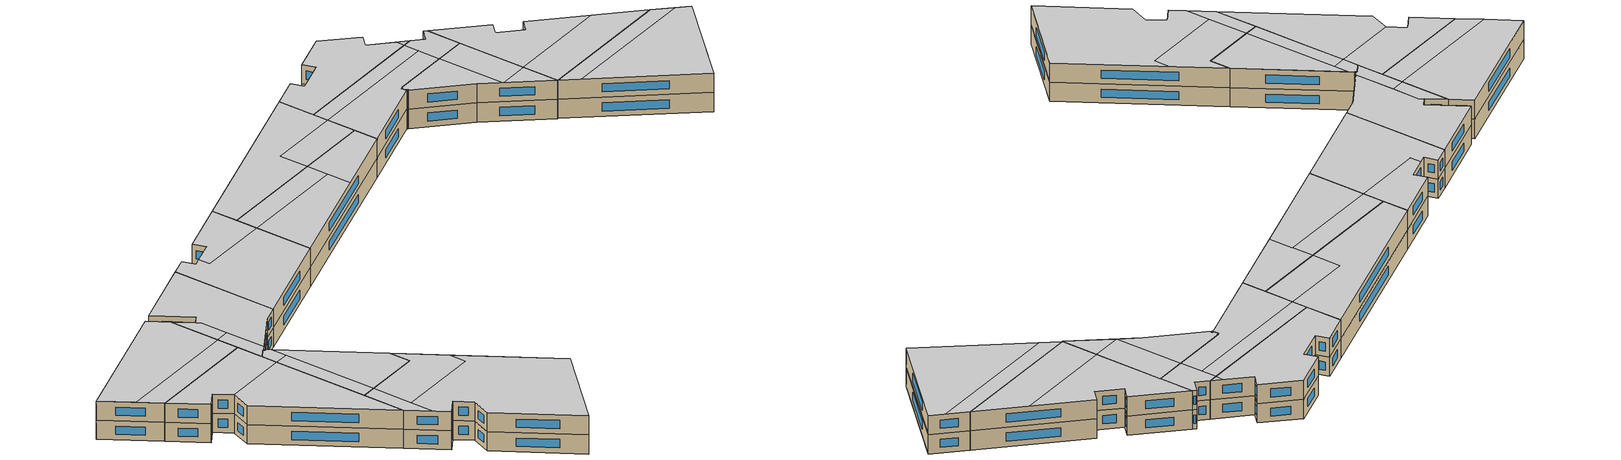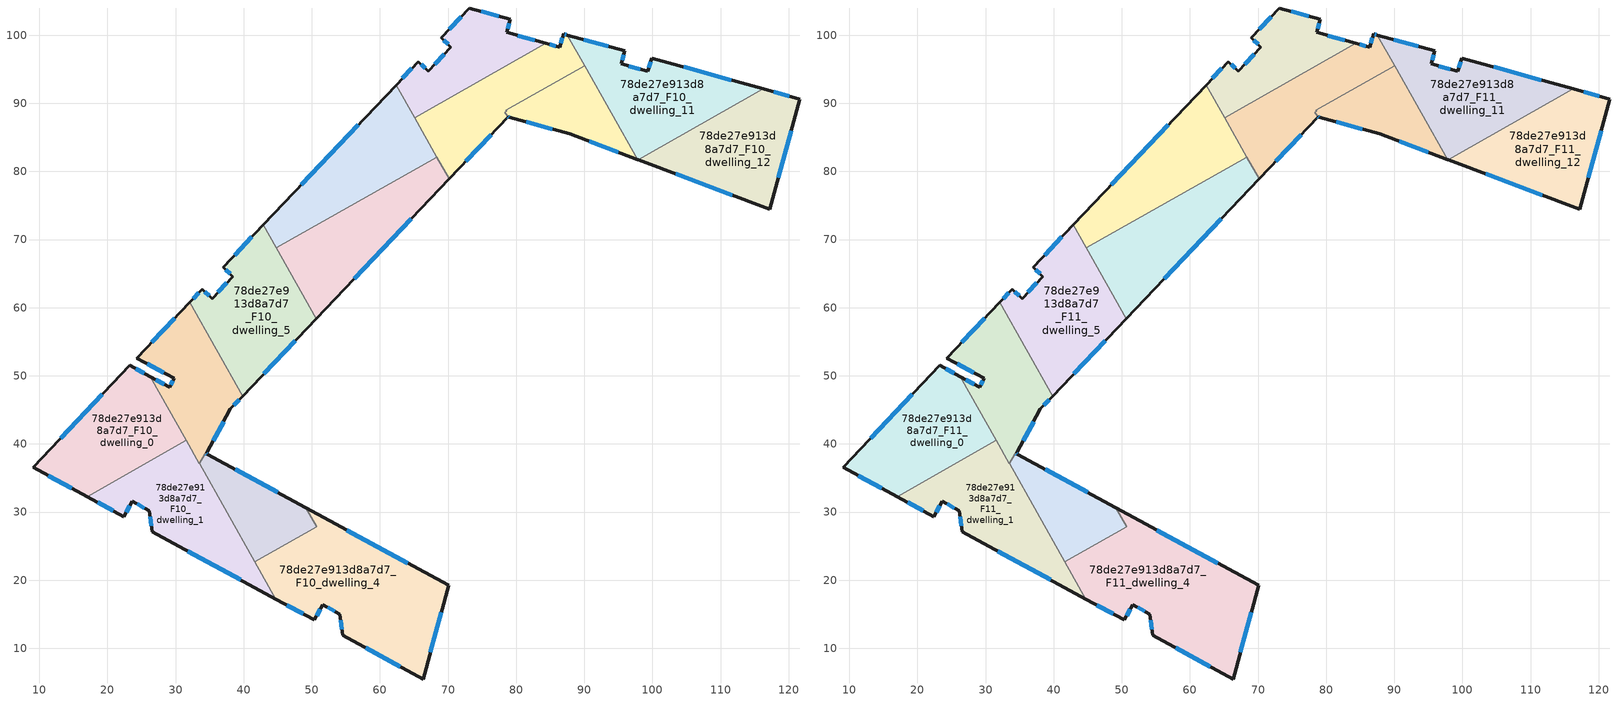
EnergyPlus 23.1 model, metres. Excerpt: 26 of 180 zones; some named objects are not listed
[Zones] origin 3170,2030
78de27e913d8a7d7_F10_dwelling_0
 floor to 78de27e913d8a7d7_F9_dwelling_0 (EU_floor_Construction): 26.29,49.87 31.58,40.51 17.02,32.28 9.08,36.6 23.26,51.52 z30
 wall outside (EU_wall_Construction): 26.29,49.87 23.26,51.52 9.08,36.6 17.02,32.28 z30:33
 wall to 78de27e913d8a7d7_F10_dwelling_1 (EU_wall_Construction): 17.02,32.28 31.58,40.51 z30:33
 wall to 78de27e913d8a7d7_F10_dwelling_2 (EU_wall_Construction): 31.58,40.51 26.29,49.87 z30:33
 window (EU_Window_Construction): 11.35,35.37 14.75,33.52 / 19.21,47.26 13.13,40.86 / 25.42,50.34 24.13,51.05 z30.86:32.14
78de27e913d8a7d7_F10_dwelling_1
 floor to 78de27e913d8a7d7_F9_dwelling_1 (EU_floor_Construction): 31.58,40.51 44.74,17.22 26.58,27.09 26.16,30.2 23.63,31.59 22.42,29.35 17.02,32.28 z30
 wall outside (EU_wall_Construction): 17.02,32.28 22.42,29.35 23.63,31.59 26.16,30.2 26.58,27.09 44.74,17.22 z30:33
 wall to 78de27e913d8a7d7_F10_dwelling_3 (EU_wall_Construction): 41.64,22.71 33.52,37.09 z30:33
 wall to 78de27e913d8a7d7_F10_dwelling_4 (EU_wall_Construction): 44.74,17.22 41.64,22.71 z30:33
 wall to 78de27e913d8a7d7_F10_dwelling_2 (EU_wall_Construction): 33.52,37.09 31.58,40.51 z30:33
 window (EU_Window_Construction): 18.57,31.45 20.88,30.19 / 31.77,24.27 39.56,20.04 / 26.28,29.31 26.46,27.98 / 24.35,31.19 25.44,30.59 / 22.77,29.99 23.29,30.95 z30.86:32.14
78de27e913d8a7d7_F10_dwelling_10
 floor to 78de27e913d8a7d7_F9_dwelling_10 (EU_floor_Construction): 90.08,95.51 97.87,81.73 87.84,85.51 78.97,87.97 79.09,88.09 78.72,88.19 78.33,88.69 78.59,88.84 78.5,88.96 z30
 wall outside (EU_wall_Construction): 78.97,87.97 87.84,85.51 97.87,81.73 z30:33
 wall to 78de27e913d8a7d7_F10_dwelling_9 (EU_wall_Construction): 90.08,95.51 78.5,88.96 78.59,88.84 78.33,88.69 78.72,88.19 79.09,88.09 78.97,87.97 z30:33
 wall to 78de27e913d8a7d7_F10_dwelling_11 (EU_wall_Construction): 97.87,81.73 90.08,95.51 z30:33
 window (EU_Window_Construction): 90.71,84.43 95.01,82.81 / 81.51,87.27 85.31,86.21 z30.86:32.14
78de27e913d8a7d7_F10_dwelling_11
 floor to 78de27e913d8a7d7_F9_dwelling_11 (EU_floor_Construction): 116.28,92.11 97.9,81.72 97.87,81.73 87.53,100.03 95.94,97.71 95.41,95.78 99.34,94.68 99.89,96.63 z30
 wall outside (EU_wall_Construction): 116.28,92.11 99.89,96.63 99.34,94.68 95.41,95.78 95.94,97.71 87.53,100.03 / 97.87,81.73 97.9,81.72 z30:33
 wall to 78de27e913d8a7d7_F10_dwelling_12 (EU_wall_Construction): 97.9,81.72 116.28,92.11 z30:33
 wall to 78de27e913d8a7d7_F10_dwelling_9 (EU_wall_Construction): 87.53,100.03 90.08,95.51 z30:33
 window (EU_Window_Construction): 111.6,93.4 104.57,95.34 / 93.54,98.38 89.93,99.37 / 95.56,96.33 95.79,97.16 / 98.22,95 96.53,95.46 / 99.73,96.07 99.5,95.24 z30.86:32.14
78de27e913d8a7d7_F10_dwelling_12
 floor to 78de27e913d8a7d7_F9_dwelling_12 (EU_floor_Construction): 121.66,90.63 117.21,74.44 97.9,81.72 116.28,92.11 z30
 wall outside (EU_wall_Construction): 97.9,81.72 117.21,74.44 121.66,90.63 116.28,92.11 z30:33
 window (EU_Window_Construction): 120.13,91.05 117.82,91.69 / 118.48,79.07 120.39,86.01 / 103.42,79.64 111.69,76.52 z30.86:32.14
78de27e913d8a7d7_F10_dwelling_2
 floor to 78de27e913d8a7d7_F9_dwelling_2 (EU_floor_Construction): 32.07,60.8 39.86,47.03 38.06,45.14 34.49,38.57 34.63,38.5 34.55,38.37 34.3,38.51 33.52,37.09 26.3,49.87 29.11,48.33 29.82,49.62 24.3,52.62 z30
 wall outside (EU_wall_Construction): 32.07,60.8 24.3,52.62 29.82,49.62 29.11,48.33 26.3,49.87 / 34.63,38.5 34.49,38.57 38.06,45.14 39.86,47.03 z30:33
 wall to 78de27e913d8a7d7_F10_dwelling_5 (EU_wall_Construction): 39.86,47.03 32.07,60.8 z30:33
 wall to 78de27e913d8a7d7_F10_dwelling_3 (EU_wall_Construction): 33.52,37.09 34.3,38.51 34.55,38.37 34.63,38.5 z30:33
 window (EU_Window_Construction): 28.31,48.77 27.1,49.43 / 29.61,49.25 29.31,48.7 / 25.87,51.76 28.24,50.47 / 29.85,58.46 26.52,54.95 / 38.57,45.68 39.34,46.49 / 35.51,40.45 37.04,43.26 / 34.59,38.52 34.53,38.55 z30.86:32.14
78de27e913d8a7d7_F10_dwelling_3
 floor to 78de27e913d8a7d7_F9_dwelling_3 (EU_floor_Construction): 49.13,30.62 50.7,27.84 41.64,22.71 33.52,37.09 34.3,38.51 34.55,38.37 34.63,38.5 z30
 wall outside (EU_wall_Construction): 49.13,30.62 34.63,38.5 z30:33
 wall to 78de27e913d8a7d7_F10_dwelling_4 (EU_wall_Construction): 41.64,22.71 50.7,27.84 49.13,30.62 z30:33
 window (EU_Window_Construction): 44.99,32.87 38.77,36.25 z30.86:32.14
78de27e913d8a7d7_F10_dwelling_4
 floor to 78de27e913d8a7d7_F9_dwelling_4 (EU_floor_Construction): 70.12,19.22 66.34,5.49 54.54,11.9 54.12,15.01 51.59,16.4 50.38,14.16 44.74,17.22 41.64,22.71 50.7,27.84 49.13,30.62 z30
 wall outside (EU_wall_Construction): 44.74,17.22 50.38,14.16 51.59,16.4 54.12,15.01 54.54,11.9 66.34,5.49 70.12,19.22 49.13,30.62 z30:33
 window (EU_Window_Construction): 50.72,14.8 51.24,15.76 / 46.35,16.35 48.77,15.04 / 64.12,22.48 55.13,27.37 / 67.42,9.42 69.04,15.3 / 57.91,10.07 62.97,7.33 / 54.24,14.12 54.42,12.79 / 52.31,16 53.39,15.41 z30.86:32.14
78de27e913d8a7d7_F10_dwelling_5
 floor to 78de27e913d8a7d7_F9_dwelling_5 (EU_floor_Construction): 42.88,72.17 50.67,58.4 39.86,47.03 32.07,60.8 33.9,62.72 35.35,61.33 38.42,64.58 36.98,65.96 z30
 wall outside (EU_wall_Construction): 42.88,72.17 36.98,65.96 38.42,64.58 35.35,61.33 33.9,62.72 32.07,60.8 / 39.86,47.03 50.67,58.4 z30:33
 wall to 78de27e913d8a7d7_F10_dwelling_7 (EU_wall_Construction): 50.67,58.4 44.8,68.78 z30:33
 wall to 78de27e913d8a7d7_F10_dwelling_6 (EU_wall_Construction): 44.8,68.78 42.88,72.17 z30:33
 window (EU_Window_Construction): 37.39,65.56 38.01,64.97 / 41.19,70.39 38.66,67.73 / 42.94,50.28 47.58,55.15 / 33.38,62.17 32.59,61.34 / 34.94,61.73 34.31,62.32 / 37.55,63.65 36.23,62.26 z30.86:32.14
78de27e913d8a7d7_F10_dwelling_6
 floor to 78de27e913d8a7d7_F9_dwelling_6 (EU_floor_Construction): 62.38,92.69 68.36,82.11 44.8,68.78 42.88,72.17 z30
 wall outside (EU_wall_Construction): 62.38,92.69 42.88,72.17 z30:33
 wall to 78de27e913d8a7d7_F10_dwelling_7 (EU_wall_Construction): 44.8,68.78 68.36,82.11 z30:33
 wall to 78de27e913d8a7d7_F10_dwelling_9 (EU_wall_Construction): 68.36,82.11 65.08,87.91 z30:33
 wall to 78de27e913d8a7d7_F10_dwelling_8 (EU_wall_Construction): 65.08,87.91 62.38,92.69 z30:33
 window (EU_Window_Construction): 56.81,86.83 48.45,78.03 z30.86:32.14
78de27e913d8a7d7_F10_dwelling_7
 floor to 78de27e913d8a7d7_F9_dwelling_7 (EU_floor_Construction): 68.36,82.11 70.17,78.92 50.67,58.4 44.8,68.78 z30
 wall outside (EU_wall_Construction): 50.67,58.4 70.17,78.92 z30:33
 wall to 78de27e913d8a7d7_F10_dwelling_9 (EU_wall_Construction): 70.17,78.92 68.36,82.11 z30:33
 window (EU_Window_Construction): 56.24,64.26 64.59,73.05 z30.86:32.14
78de27e913d8a7d7_F10_dwelling_8
 floor to 78de27e913d8a7d7_F9_dwelling_8 (EU_floor_Construction): 84.38,98.82 65.08,87.91 62.38,92.69 65.62,96.1 67.08,94.73 70.43,98.24 68.97,99.62 73.13,104 79.13,102.34 78.61,100.41 z30
 wall outside (EU_wall_Construction): 84.38,98.82 78.61,100.41 79.13,102.34 73.13,104 68.97,99.62 70.43,98.24 67.08,94.73 65.62,96.1 62.38,92.69 z30:33
 wall to 78de27e913d8a7d7_F10_dwelling_9 (EU_wall_Construction): 65.08,87.91 84.38,98.82 z30:33
 window (EU_Window_Construction): 69.47,97.24 68.04,95.73 / 69.39,99.23 70.01,98.64 / 71.94,102.75 70.16,100.87 / 77.41,102.81 74.84,103.52 / 78.76,100.96 78.98,101.79 / 82.73,99.27 80.26,99.95 / 64.7,95.13 63.31,93.66 / 66.67,95.12 66.04,95.71 z30.86:32.14
78de27e913d8a7d7_F10_dwelling_9
 floor to 78de27e913d8a7d7_F9_dwelling_9 (EU_floor_Construction): 87.53,100.03 90.08,95.51 78.5,88.96 78.59,88.84 78.33,88.69 78.72,88.19 79.09,88.09 78.97,87.97 78.81,88.01 70.17,78.92 65.08,87.91 84.38,98.82 86.41,98.26 86.96,100.19 z30
 wall outside (EU_wall_Construction): 70.17,78.92 78.81,88.01 78.97,87.97 / 87.53,100.03 86.96,100.19 86.41,98.26 84.38,98.82 z30:33
 window (EU_Window_Construction): 72.64,81.51 76.34,85.41 / 85.83,98.42 84.96,98.66 / 86.8,99.64 86.57,98.81 / 87.36,100.08 87.12,100.14 / 78.86,88 78.93,87.98 z30.86:32.14
78de27e913d8a7d7_F11_dwelling_0
 floor to 78de27e913d8a7d7_F10_dwelling_0 (EU_floor_Construction): 26.29,49.87 31.58,40.51 17.02,32.28 9.08,36.6 23.26,51.52 z33
 wall outside (EU_wall_Construction): 26.29,49.87 23.26,51.52 9.08,36.6 17.02,32.28 z33:36
 wall to 78de27e913d8a7d7_F11_dwelling_1 (EU_wall_Construction): 17.02,32.28 31.58,40.51 z33:36
 wall to 78de27e913d8a7d7_F11_dwelling_2 (EU_wall_Construction): 31.58,40.51 26.29,49.87 z33:36
 window (EU_Window_Construction): 11.35,35.37 14.75,33.52 / 19.21,47.26 13.13,40.86 / 25.42,50.34 24.13,51.05 z33.86:35.14
 ceiling to 78de27e913d8a7d7_F12_dwelling_0 (EU_floor_Construction): 29.99,43.33 26.29,49.87 23.26,51.52 9.08,36.6 13.67,34.1 z36
 ceiling to 78de27e913d8a7d7_F12_dwelling_1 (EU_floor_Construction): 31.58,40.51 29.99,43.33 13.67,34.1 17.02,32.28 z36
78de27e913d8a7d7_F11_dwelling_1
 floor to 78de27e913d8a7d7_F10_dwelling_1 (EU_floor_Construction): 31.58,40.51 44.74,17.22 26.58,27.09 26.16,30.2 23.63,31.59 22.42,29.35 17.02,32.28 z33
 wall outside (EU_wall_Construction): 17.02,32.28 22.42,29.35 23.63,31.59 26.16,30.2 26.58,27.09 44.74,17.22 z33:36
 wall to 78de27e913d8a7d7_F11_dwelling_3 (EU_wall_Construction): 41.64,22.71 33.52,37.09 z33:36
 wall to 78de27e913d8a7d7_F11_dwelling_4 (EU_wall_Construction): 44.74,17.22 41.64,22.71 z33:36
 wall to 78de27e913d8a7d7_F11_dwelling_2 (EU_wall_Construction): 33.52,37.09 31.58,40.51 z33:36
 window (EU_Window_Construction): 18.57,31.45 20.88,30.19 / 31.77,24.27 39.56,20.04 / 26.28,29.31 26.46,27.98 / 24.35,31.19 25.44,30.59 / 22.77,29.99 23.29,30.95 z33.86:35.14
 ceiling to 78de27e913d8a7d7_F12_dwelling_2 (EU_floor_Construction): 44.74,17.22 34.69,35.01 26.16,30.2 26.58,27.09 z36
 ceiling to 78de27e913d8a7d7_F12_dwelling_1 (EU_floor_Construction): 34.69,35.01 31.58,40.51 17.02,32.28 22.42,29.35 23.63,31.59 26.16,30.2 z36
78de27e913d8a7d7_F11_dwelling_10
 floor to 78de27e913d8a7d7_F10_dwelling_10 (EU_floor_Construction): 90.08,95.51 97.87,81.73 87.84,85.51 78.97,87.97 79.09,88.09 78.72,88.19 78.33,88.69 78.59,88.84 78.5,88.96 z33
 wall outside (EU_wall_Construction): 78.97,87.97 87.84,85.51 97.87,81.73 z33:36
 wall to 78de27e913d8a7d7_F11_dwelling_9 (EU_wall_Construction): 90.08,95.51 78.5,88.96 78.59,88.84 78.33,88.69 78.72,88.19 79.09,88.09 78.97,87.97 z33:36
 wall to 78de27e913d8a7d7_F11_dwelling_11 (EU_wall_Construction): 97.87,81.73 90.08,95.51 z33:36
 window (EU_Window_Construction): 90.71,84.43 95.01,82.81 / 81.51,87.27 85.31,86.21 z33.86:35.14
 ceiling to 78de27e913d8a7d7_F12_dwelling_8 (EU_floor_Construction): 91.08,84.29 86.03,93.22 78.5,88.96 78.59,88.84 78.33,88.69 78.72,88.19 79.09,88.09 78.97,87.97 87.84,85.51 z36
 ceiling to 78de27e913d8a7d7_F12_dwelling_9 (EU_floor_Construction): 95.15,86.55 90.08,95.51 86.03,93.22 91.08,84.29 91.09,84.28 91.12,84.27 z36
 ceiling to 78de27e913d8a7d7_F12_dwelling_10 (EU_floor_Construction): 97.87,81.73 95.15,86.55 91.12,84.27 z36
78de27e913d8a7d7_F11_dwelling_11
 floor to 78de27e913d8a7d7_F10_dwelling_11 (EU_floor_Construction): 116.28,92.11 97.9,81.72 97.87,81.73 87.53,100.03 95.94,97.71 95.41,95.78 99.34,94.68 99.89,96.63 z33
 wall outside (EU_wall_Construction): 116.28,92.11 99.89,96.63 99.34,94.68 95.41,95.78 95.94,97.71 87.53,100.03 / 97.87,81.73 97.9,81.72 z33:36
 wall to 78de27e913d8a7d7_F11_dwelling_12 (EU_wall_Construction): 97.9,81.72 116.28,92.11 z33:36
 wall to 78de27e913d8a7d7_F11_dwelling_9 (EU_wall_Construction): 87.53,100.03 90.08,95.51 z33:36
 window (EU_Window_Construction): 111.6,93.4 104.57,95.34 / 93.54,98.38 89.93,99.37 / 95.56,96.33 95.79,97.16 / 98.22,95 96.53,95.46 / 99.73,96.07 99.5,95.24 z33.86:35.14
 ceiling to 78de27e913d8a7d7_F12_dwelling_10 (EU_floor_Construction): 116.28,92.11 108.69,94.2 95.15,86.55 97.87,81.73 97.9,81.72 z36
 ceiling to 78de27e913d8a7d7_F12_dwelling_9 (EU_floor_Construction): 108.69,94.2 99.89,96.63 99.34,94.68 95.41,95.78 95.94,97.71 87.53,100.03 95.15,86.55 z36
78de27e913d8a7d7_F11_dwelling_12
 floor to 78de27e913d8a7d7_F10_dwelling_12 (EU_floor_Construction): 121.66,90.63 117.21,74.44 97.9,81.72 116.28,92.11 z33
 wall outside (EU_wall_Construction): 97.9,81.72 117.21,74.44 121.66,90.63 116.28,92.11 z33:36
 window (EU_Window_Construction): 120.13,91.05 117.82,91.69 / 118.48,79.07 120.39,86.01 / 103.42,79.64 111.69,76.52 z33.86:35.14
 ceiling to 78de27e913d8a7d7_F12_dwelling_11 (EU_floor_Construction): 117.21,74.44 121.66,90.63 119.56,91.21 100.82,80.62 z36
 ceiling to 78de27e913d8a7d7_F12_dwelling_10 (EU_floor_Construction): 119.56,91.21 116.28,92.11 97.9,81.72 100.82,80.62 z36
78de27e913d8a7d7_F11_dwelling_2
 floor to 78de27e913d8a7d7_F10_dwelling_2 (EU_floor_Construction): 32.07,60.8 39.86,47.03 38.06,45.14 34.49,38.57 34.63,38.5 34.55,38.37 34.3,38.51 33.52,37.09 26.3,49.87 29.11,48.33 29.82,49.62 24.3,52.62 z33
 wall outside (EU_wall_Construction): 32.07,60.8 24.3,52.62 29.82,49.62 29.11,48.33 26.3,49.87 / 34.63,38.5 34.49,38.57 38.06,45.14 39.86,47.03 z33:36
 wall to 78de27e913d8a7d7_F11_dwelling_5 (EU_wall_Construction): 39.86,47.03 32.07,60.8 z33:36
 wall to 78de27e913d8a7d7_F11_dwelling_3 (EU_wall_Construction): 33.52,37.09 34.3,38.51 34.55,38.37 34.63,38.5 z33:36
 window (EU_Window_Construction): 28.31,48.77 27.1,49.43 / 29.61,49.25 29.31,48.7 / 25.87,51.76 28.24,50.47 / 29.85,58.46 26.52,54.95 / 38.57,45.68 39.34,46.49 / 35.51,40.45 37.04,43.26 / 34.59,38.52 34.53,38.55 z33.86:35.14
 ceiling to 78de27e913d8a7d7_F12_dwelling_1 (EU_floor_Construction): 33.52,37.09 34.3,38.51 34.55,38.37 34.63,38.5 34.49,38.57 34.8,39.14 31.84,44.38 29.99,43.33 z36
 ceiling to 78de27e913d8a7d7_F12_dwelling_0 (EU_floor_Construction): 31.84,44.38 29.83,47.93 29.11,48.33 26.3,49.87 29.99,43.33 z36
 ceiling to 78de27e913d8a7d7_F12_dwelling_6 (EU_floor_Construction): 34.8,39.14 38.06,45.14 39.86,47.03 32.07,60.8 24.3,52.62 29.82,49.62 29.11,48.33 29.83,47.94 z36
78de27e913d8a7d7_F11_dwelling_3
 floor to 78de27e913d8a7d7_F10_dwelling_3 (EU_floor_Construction): 49.13,30.62 50.7,27.84 41.64,22.71 33.52,37.09 34.3,38.51 34.55,38.37 34.63,38.5 z33
 wall outside (EU_wall_Construction): 49.13,30.62 34.63,38.5 z33:36
 wall to 78de27e913d8a7d7_F11_dwelling_4 (EU_wall_Construction): 41.64,22.71 50.7,27.84 49.13,30.62 z33:36
 window (EU_Window_Construction): 44.99,32.87 38.77,36.25 z33.86:35.14
 ceiling to 78de27e913d8a7d7_F12_dwelling_3 (EU_floor_Construction): 50.7,27.84 49.13,30.62 35.4,38.08 43.5,23.76 z36
 ceiling to 78de27e913d8a7d7_F12_dwelling_2 (EU_floor_Construction): 43.5,23.76 36.54,36.06 34.69,35.01 41.64,22.71 z36
 ceiling to 78de27e913d8a7d7_F12_dwelling_1 (EU_floor_Construction): 36.54,36.06 35.4,38.08 34.63,38.5 34.55,38.37 34.3,38.51 33.52,37.09 34.69,35.01 z36
78de27e913d8a7d7_F11_dwelling_4
 floor to 78de27e913d8a7d7_F10_dwelling_4 (EU_floor_Construction): 70.12,19.22 66.34,5.49 54.54,11.9 54.12,15.01 51.59,16.4 50.38,14.16 44.74,17.22 41.64,22.71 50.7,27.84 49.13,30.62 z33
 wall outside (EU_wall_Construction): 44.74,17.22 50.38,14.16 51.59,16.4 54.12,15.01 54.54,11.9 66.34,5.49 70.12,19.22 49.13,30.62 z33:36
 window (EU_Window_Construction): 50.72,14.8 51.24,15.76 / 46.35,16.35 48.77,15.04 / 64.12,22.48 55.13,27.37 / 67.42,9.42 69.04,15.3 / 57.91,10.07 62.97,7.33 / 54.24,14.12 54.42,12.79 / 52.31,16 53.39,15.41 z33.86:35.14
 ceiling to 78de27e913d8a7d7_F12_dwelling_4 (EU_floor_Construction): 66.34,5.49 70.12,19.22 56.14,26.81 57.4,24.59 46.51,18.43 48.28,15.31 50.38,14.16 51.59,16.4 54.12,15.01 54.54,11.9 z36
 ceiling to 78de27e913d8a7d7_F12_dwelling_3 (EU_floor_Construction): 57.4,24.59 56.14,26.81 49.13,30.62 50.7,27.84 43.5,23.76 46.51,18.43 z36
 ceiling to 78de27e913d8a7d7_F12_dwelling_2 (EU_floor_Construction): 48.28,15.31 43.5,23.76 41.64,22.72 44.74,17.22 z36
78de27e913d8a7d7_F11_dwelling_5
 floor to 78de27e913d8a7d7_F10_dwelling_5 (EU_floor_Construction): 42.88,72.17 50.67,58.4 39.86,47.03 32.07,60.8 33.9,62.72 35.35,61.33 38.42,64.58 36.98,65.96 z33
 wall outside (EU_wall_Construction): 42.88,72.17 36.98,65.96 38.42,64.58 35.35,61.33 33.9,62.72 32.07,60.8 / 39.86,47.03 50.67,58.4 z33:36
 wall to 78de27e913d8a7d7_F11_dwelling_7 (EU_wall_Construction): 50.67,58.4 44.8,68.78 z33:36
 wall to 78de27e913d8a7d7_F11_dwelling_6 (EU_wall_Construction): 44.8,68.78 42.88,72.17 z33:36
 window (EU_Window_Construction): 37.39,65.56 38.01,64.97 / 41.19,70.39 38.66,67.73 / 42.94,50.28 47.58,55.15 / 33.38,62.17 32.59,61.34 / 34.94,61.73 34.31,62.32 / 37.55,63.65 36.23,62.26 z33.86:35.14
 ceiling to 78de27e913d8a7d7_F12_dwelling_6 (EU_floor_Construction): 39.86,47.03 50.67,58.4 46.42,65.91 37.04,60.61 36.15,62.18 35.35,61.33 33.9,62.72 32.07,60.8 z36
 ceiling to 78de27e913d8a7d7_F12_dwelling_5 (EU_floor_Construction): 46.42,65.91 42.88,72.17 36.98,65.96 38.42,64.58 36.15,62.18 37.04,60.61 z36
78de27e913d8a7d7_F11_dwelling_6
 floor to 78de27e913d8a7d7_F10_dwelling_6 (EU_floor_Construction): 62.38,92.69 68.36,82.11 44.8,68.78 42.88,72.17 z33
 wall outside (EU_wall_Construction): 62.38,92.69 42.88,72.17 z33:36
 wall to 78de27e913d8a7d7_F11_dwelling_7 (EU_wall_Construction): 44.8,68.78 68.36,82.11 z33:36
 wall to 78de27e913d8a7d7_F11_dwelling_9 (EU_wall_Construction): 68.36,82.11 65.08,87.91 z33:36
 wall to 78de27e913d8a7d7_F11_dwelling_8 (EU_wall_Construction): 65.08,87.91 62.38,92.69 z33:36
 window (EU_Window_Construction): 56.81,86.83 48.45,78.03 z33.86:35.14
 ceiling to 78de27e913d8a7d7_F12_dwelling_8 (EU_floor_Construction): 68.36,82.11 66.22,85.89 56.8,80.56 58.94,76.78 z36
 ceiling adiabatic (EU_roof_Construction): 58.94,76.78 56.8,80.56 66.22,85.89 62.38,92.69 42.88,72.17 44.8,68.78 z36
78de27e913d8a7d7_F11_dwelling_7
 floor to 78de27e913d8a7d7_F10_dwelling_7 (EU_floor_Construction): 68.36,82.11 70.17,78.92 50.67,58.4 44.8,68.78 z33
 wall outside (EU_wall_Construction): 50.67,58.4 70.17,78.92 z33:36
 wall to 78de27e913d8a7d7_F11_dwelling_9 (EU_wall_Construction): 70.17,78.92 68.36,82.11 z33:36
 window (EU_Window_Construction): 56.24,64.26 64.59,73.05 z33.86:35.14
 ceiling to 78de27e913d8a7d7_F12_dwelling_6 (EU_floor_Construction): 50.67,58.4 62.37,70.71 60.56,73.91 46.42,65.91 z36
 ceiling to 78de27e913d8a7d7_F12_dwelling_8 (EU_floor_Construction): 62.37,70.71 70.17,78.92 68.36,82.11 58.94,76.78 z36
 ceiling to 78de27e913d8a7d7_F12_dwelling_5 (EU_floor_Construction): 60.56,73.91 58.94,76.78 44.8,68.78 46.42,65.91 z36
78de27e913d8a7d7_F11_dwelling_8
 floor to 78de27e913d8a7d7_F10_dwelling_8 (EU_floor_Construction): 84.38,98.82 65.08,87.91 62.38,92.69 65.62,96.1 67.08,94.73 70.43,98.24 68.97,99.62 73.13,104 79.13,102.34 78.61,100.41 z33
 wall outside (EU_wall_Construction): 84.38,98.82 78.61,100.41 79.13,102.34 73.13,104 68.97,99.62 70.43,98.24 67.08,94.73 65.62,96.1 62.38,92.69 z33:36
 wall to 78de27e913d8a7d7_F11_dwelling_9 (EU_wall_Construction): 65.08,87.91 84.38,98.82 z33:36
 window (EU_Window_Construction): 69.47,97.24 68.04,95.73 / 69.39,99.23 70.01,98.64 / 71.94,102.75 70.16,100.87 / 77.41,102.81 74.84,103.52 / 78.76,100.96 78.98,101.79 / 82.73,99.27 80.26,99.95 / 64.7,95.13 63.31,93.66 / 66.67,95.12 66.04,95.71 z33.86:35.14
 ceiling to 78de27e913d8a7d7_F12_dwelling_7 (EU_floor_Construction): 83.23,98.17 82.59,99.31 78.61,100.41 79.13,102.34 73.13,104 68.97,99.62 70.43,98.24 67.08,94.73 65.62,96.1 62.38,92.69 65.08,87.91 z36
 ceiling to 78de27e913d8a7d7_F12_dwelling_9 (EU_floor_Construction): 84.38,98.82 82.59,99.31 83.23,98.17 z36
78de27e913d8a7d7_F11_dwelling_9
 floor to 78de27e913d8a7d7_F10_dwelling_9 (EU_floor_Construction): 87.53,100.03 90.08,95.51 78.5,88.96 78.59,88.84 78.33,88.69 78.72,88.19 79.09,88.09 78.97,87.97 78.81,88.01 70.17,78.92 65.08,87.91 84.38,98.82 86.41,98.26 86.96,100.19 z33
 wall outside (EU_wall_Construction): 70.17,78.92 78.81,88.01 78.97,87.97 / 87.53,100.03 86.96,100.19 86.41,98.26 84.38,98.82 z33:36
 window (EU_Window_Construction): 72.64,81.51 76.34,85.41 / 85.83,98.42 84.96,98.66 / 86.8,99.64 86.57,98.81 / 87.36,100.08 87.12,100.14 / 78.86,88 78.93,87.98 z33.86:35.14
 ceiling to 78de27e913d8a7d7_F12_dwelling_9 (EU_floor_Construction): 90.08,95.51 87.53,100.03 86.96,100.19 86.41,98.26 84.38,98.82 83.23,98.17 86.03,93.22 z36
 ceiling to 78de27e913d8a7d7_F12_dwelling_8 (EU_floor_Construction): 78.97,87.97 79.09,88.09 78.72,88.19 78.33,88.69 78.59,88.84 78.5,88.96 86.03,93.22 84.38,96.15 66.22,85.89 70.17,78.92 78.81,88.01 z36
 ceiling to 78de27e913d8a7d7_F12_dwelling_7 (EU_floor_Construction): 84.38,96.15 83.23,98.17 65.08,87.91 66.22,85.89 z36
[Building]
EU S2 Campaign: North Axis=0; Terrain=City; Solar Distribution=FullExterior
[Site:Location]
Helsinki-Vantaa.AP: Latitude=60.317; Longitude=24.963; Time Zone=2; Elevation=54.6
[SizingPeriod:WeatherFileDays]
AnnualSizingPeriod: Begin Month=1; Begin Day of Month=1; End Month=12; End Day of Month=31; Day of Week for Start Day=Monday; Use Weather File Daylight Saving Period=No; Use Weather File Rain and Snow Indicators=No
[MATERIAL]
EU_InternalMass_Material: Roughness=MediumRough; Thickness=0.1; Conductivity=1; Density=1800; Specific Heat=900; Thermal Absorptance=0.9; Solar Absorptance=0.7; Visible Absorptance=0.7
[MATERIAL:NOMASS] Roughness=MediumRough; Thermal Absorptance=0.9; Solar Absorptance=0.7; Visible Absorptance=0.7
Name | Thermal Resistance
EU_wall_NoMass | 5.91765
EU_roof_NoMass | 11.1778
EU_floor_NoMass | 6.2875
[WINDOWMATERIAL:SIMPLEGLAZINGSYSTEM]
EU_Window_SimpleGlazing: UFactor=0.994035; Solar Heat Gain Coefficient=0.7; Visible Transmittance=0.7
[CONSTRUCTION]
EU_wall_Construction: EU_wall_NoMass
EU_roof_Construction: EU_roof_NoMass
EU_floor_Construction: EU_floor_NoMass
EU_Window_Construction: EU_Window_SimpleGlazing
EU_InternalMass_Construction: EU_InternalMass_Material
[ZONE] Type=1; Multiplier=1; Ceiling Height=autocalculate; Floor Area=autocalculate; Part of Total Floor Area=Yes
Name | Volume
78de27e913d8a7d7_F10_dwelling_0; 78de27e913d8a7d7_F11_dwelling_0 | 642.089
78de27e913d8a7d7_F10_dwelling_1; 78de27e913d8a7d7_F11_dwelling_1 | 642.134
78de27e913d8a7d7_F10_dwelling_10; 78de27e913d8a7d7_F11_dwelling_10 | 326.811
78de27e913d8a7d7_F10_dwelling_11; 78de27e913d8a7d7_F11_dwelling_11 | 642.327
78de27e913d8a7d7_F10_dwelling_12; 78de27e913d8a7d7_F11_dwelling_12 | 642.324
78de27e913d8a7d7_F10_dwelling_2; 78de27e913d8a7d7_F11_dwelling_2 | 504.486
78de27e913d8a7d7_F10_dwelling_3; 78de27e913d8a7d7_F11_dwelling_3 | 352.255
78de27e913d8a7d7_F10_dwelling_4; 78de27e913d8a7d7_F11_dwelling_4 | 1027.63
78de27e913d8a7d7_F10_dwelling_5; 78de27e913d8a7d7_F11_dwelling_5 | 685.227
78de27e913d8a7d7_F10_dwelling_6; 78de27e913d8a7d7_F11_dwelling_6 | 651.575
78de27e913d8a7d7_F10_dwelling_7; 78de27e913d8a7d7_F11_dwelling_7 | 633.099
78de27e913d8a7d7_F10_dwelling_8; 78de27e913d8a7d7_F11_dwelling_8 | 428.22
78de27e913d8a7d7_F10_dwelling_9; 78de27e913d8a7d7_F11_dwelling_9 | 529.62
[INTERNALMASS] Construction=EU_InternalMass_Construction
Name | Zone or ZoneList | Surface Area
78de27e913d8a7d7_F10_dwelling_0_EU_InternalMass | 78de27e913d8a7d7_F10_dwelling_0 | 214.029
78de27e913d8a7d7_F10_dwelling_1_EU_InternalMass | 78de27e913d8a7d7_F10_dwelling_1 | 214.045
78de27e913d8a7d7_F10_dwelling_2_EU_InternalMass | 78de27e913d8a7d7_F10_dwelling_2 | 168.195
78de27e913d8a7d7_F10_dwelling_3_EU_InternalMass | 78de27e913d8a7d7_F10_dwelling_3 | 117.441
78de27e913d8a7d7_F10_dwelling_4_EU_InternalMass | 78de27e913d8a7d7_F10_dwelling_4 | 342.542
78de27e913d8a7d7_F10_dwelling_5_EU_InternalMass | 78de27e913d8a7d7_F10_dwelling_5 | 228.415
78de27e913d8a7d7_F10_dwelling_6_EU_InternalMass | 78de27e913d8a7d7_F10_dwelling_6 | 217.192
78de27e913d8a7d7_F10_dwelling_7_EU_InternalMass | 78de27e913d8a7d7_F10_dwelling_7 | 211.033
78de27e913d8a7d7_F10_dwelling_8_EU_InternalMass | 78de27e913d8a7d7_F10_dwelling_8 | 142.74
78de27e913d8a7d7_F10_dwelling_9_EU_InternalMass | 78de27e913d8a7d7_F10_dwelling_9 | 176.543
78de27e913d8a7d7_F10_dwelling_10_EU_InternalMass | 78de27e913d8a7d7_F10_dwelling_10 | 108.937
78de27e913d8a7d7_F10_dwelling_11_EU_InternalMass | 78de27e913d8a7d7_F10_dwelling_11 | 214.108
78de27e913d8a7d7_F10_dwelling_12_EU_InternalMass | 78de27e913d8a7d7_F10_dwelling_12 | 214.108
78de27e913d8a7d7_F11_dwelling_0_EU_InternalMass | 78de27e913d8a7d7_F11_dwelling_0 | 214.029
78de27e913d8a7d7_F11_dwelling_1_EU_InternalMass | 78de27e913d8a7d7_F11_dwelling_1 | 214.045
78de27e913d8a7d7_F11_dwelling_2_EU_InternalMass | 78de27e913d8a7d7_F11_dwelling_2 | 168.195
78de27e913d8a7d7_F11_dwelling_3_EU_InternalMass | 78de27e913d8a7d7_F11_dwelling_3 | 117.441
78de27e913d8a7d7_F11_dwelling_4_EU_InternalMass | 78de27e913d8a7d7_F11_dwelling_4 | 342.542
78de27e913d8a7d7_F11_dwelling_5_EU_InternalMass | 78de27e913d8a7d7_F11_dwelling_5 | 228.415
78de27e913d8a7d7_F11_dwelling_6_EU_InternalMass | 78de27e913d8a7d7_F11_dwelling_6 | 217.192
78de27e913d8a7d7_F11_dwelling_7_EU_InternalMass | 78de27e913d8a7d7_F11_dwelling_7 | 211.033
78de27e913d8a7d7_F11_dwelling_8_EU_InternalMass | 78de27e913d8a7d7_F11_dwelling_8 | 142.74
78de27e913d8a7d7_F11_dwelling_9_EU_InternalMass | 78de27e913d8a7d7_F11_dwelling_9 | 176.543
78de27e913d8a7d7_F11_dwelling_10_EU_InternalMass | 78de27e913d8a7d7_F11_dwelling_10 | 108.937
78de27e913d8a7d7_F11_dwelling_11_EU_InternalMass | 78de27e913d8a7d7_F11_dwelling_11 | 214.108
78de27e913d8a7d7_F11_dwelling_12_EU_InternalMass | 78de27e913d8a7d7_F11_dwelling_12 | 214.108
[OTHEREQUIPMENT] Fuel Type=Electricity; Design Level Calculation Method=Watts/Area; Power per Zone Floor Area=1; Fraction Latent=0; Fraction Radiant=0; Fraction Lost=0; Carbon Dioxide Generation Rate=0; EndUse Subcategory=EU_Step8_InternalGains
Name | Zone or ZoneList or Space or SpaceList | Schedule
EU_Step8_InternalGain_78de27e913d8a7d7_F10_dwelling_0_f000 | 78de27e913d8a7d7_F10_dwelling_0 | EU_Step8_GainSchedule_78de27e913d8a7d7_F10_dwelling_0_f000
EU_Step8_InternalGain_78de27e913d8a7d7_F10_dwelling_1_f000 | 78de27e913d8a7d7_F10_dwelling_1 | EU_Step8_GainSchedule_78de27e913d8a7d7_F10_dwelling_1_f000
EU_Step8_InternalGain_78de27e913d8a7d7_F10_dwelling_2_f000 | 78de27e913d8a7d7_F10_dwelling_2 | EU_Step8_GainSchedule_78de27e913d8a7d7_F10_dwelling_2_f000
EU_Step8_InternalGain_78de27e913d8a7d7_F10_dwelling_3_f000 | 78de27e913d8a7d7_F10_dwelling_3 | EU_Step8_GainSchedule_78de27e913d8a7d7_F10_dwelling_3_f000
EU_Step8_InternalGain_78de27e913d8a7d7_F10_dwelling_4_f000 | 78de27e913d8a7d7_F10_dwelling_4 | EU_Step8_GainSchedule_78de27e913d8a7d7_F10_dwelling_4_f000
EU_Step8_InternalGain_78de27e913d8a7d7_F10_dwelling_5_f000 | 78de27e913d8a7d7_F10_dwelling_5 | EU_Step8_GainSchedule_78de27e913d8a7d7_F10_dwelling_5_f000
EU_Step8_InternalGain_78de27e913d8a7d7_F10_dwelling_6_f000 | 78de27e913d8a7d7_F10_dwelling_6 | EU_Step8_GainSchedule_78de27e913d8a7d7_F10_dwelling_6_f000
EU_Step8_InternalGain_78de27e913d8a7d7_F10_dwelling_7_f000 | 78de27e913d8a7d7_F10_dwelling_7 | EU_Step8_GainSchedule_78de27e913d8a7d7_F10_dwelling_7_f000
EU_Step8_InternalGain_78de27e913d8a7d7_F10_dwelling_8_f000 | 78de27e913d8a7d7_F10_dwelling_8 | EU_Step8_GainSchedule_78de27e913d8a7d7_F10_dwelling_8_f000
EU_Step8_InternalGain_78de27e913d8a7d7_F10_dwelling_9_f000 | 78de27e913d8a7d7_F10_dwelling_9 | EU_Step8_GainSchedule_78de27e913d8a7d7_F10_dwelling_9_f000
EU_Step8_InternalGain_78de27e913d8a7d7_F10_dwelling_10_f000 | 78de27e913d8a7d7_F10_dwelling_10 | EU_Step8_GainSchedule_78de27e913d8a7d7_F10_dwelling_10_f000
EU_Step8_InternalGain_78de27e913d8a7d7_F10_dwelling_11_f000 | 78de27e913d8a7d7_F10_dwelling_11 | EU_Step8_GainSchedule_78de27e913d8a7d7_F10_dwelling_11_f000
EU_Step8_InternalGain_78de27e913d8a7d7_F10_dwelling_12_f000 | 78de27e913d8a7d7_F10_dwelling_12 | EU_Step8_GainSchedule_78de27e913d8a7d7_F10_dwelling_12_f000
EU_Step8_InternalGain_78de27e913d8a7d7_F11_dwelling_0_f000 | 78de27e913d8a7d7_F11_dwelling_0 | EU_Step8_GainSchedule_78de27e913d8a7d7_F11_dwelling_0_f000
EU_Step8_InternalGain_78de27e913d8a7d7_F11_dwelling_1_f000 | 78de27e913d8a7d7_F11_dwelling_1 | EU_Step8_GainSchedule_78de27e913d8a7d7_F11_dwelling_1_f000
EU_Step8_InternalGain_78de27e913d8a7d7_F11_dwelling_2_f000 | 78de27e913d8a7d7_F11_dwelling_2 | EU_Step8_GainSchedule_78de27e913d8a7d7_F11_dwelling_2_f000
EU_Step8_InternalGain_78de27e913d8a7d7_F11_dwelling_3_f000 | 78de27e913d8a7d7_F11_dwelling_3 | EU_Step8_GainSchedule_78de27e913d8a7d7_F11_dwelling_3_f000
EU_Step8_InternalGain_78de27e913d8a7d7_F11_dwelling_4_f000 | 78de27e913d8a7d7_F11_dwelling_4 | EU_Step8_GainSchedule_78de27e913d8a7d7_F11_dwelling_4_f000
EU_Step8_InternalGain_78de27e913d8a7d7_F11_dwelling_5_f000 | 78de27e913d8a7d7_F11_dwelling_5 | EU_Step8_GainSchedule_78de27e913d8a7d7_F11_dwelling_5_f000
EU_Step8_InternalGain_78de27e913d8a7d7_F11_dwelling_6_f000 | 78de27e913d8a7d7_F11_dwelling_6 | EU_Step8_GainSchedule_78de27e913d8a7d7_F11_dwelling_6_f000
EU_Step8_InternalGain_78de27e913d8a7d7_F11_dwelling_7_f000 | 78de27e913d8a7d7_F11_dwelling_7 | EU_Step8_GainSchedule_78de27e913d8a7d7_F11_dwelling_7_f000
EU_Step8_InternalGain_78de27e913d8a7d7_F11_dwelling_8_f000 | 78de27e913d8a7d7_F11_dwelling_8 | EU_Step8_GainSchedule_78de27e913d8a7d7_F11_dwelling_8_f000
EU_Step8_InternalGain_78de27e913d8a7d7_F11_dwelling_9_f000 | 78de27e913d8a7d7_F11_dwelling_9 | EU_Step8_GainSchedule_78de27e913d8a7d7_F11_dwelling_9_f000
EU_Step8_InternalGain_78de27e913d8a7d7_F11_dwelling_10_f000 | 78de27e913d8a7d7_F11_dwelling_10 | EU_Step8_GainSchedule_78de27e913d8a7d7_F11_dwelling_10_f000
EU_Step8_InternalGain_78de27e913d8a7d7_F11_dwelling_11_f000 | 78de27e913d8a7d7_F11_dwelling_11 | EU_Step8_GainSchedule_78de27e913d8a7d7_F11_dwelling_11_f000
EU_Step8_InternalGain_78de27e913d8a7d7_F11_dwelling_12_f000 | 78de27e913d8a7d7_F11_dwelling_12 | EU_Step8_GainSchedule_78de27e913d8a7d7_F11_dwelling_12_f000
[ZONEVENTILATION:DESIGNFLOWRATE] Schedule=EU_AlwaysOn; Design Flow Rate Calculation Method=AirChanges/Hour; Air Changes per Hour=0.596421; Ventilation Type=Natural; Fan Pressure Rise=0; Fan Total Efficiency=1; Constant Term Coefficient=1; Temperature Term Coefficient=0; Velocity Term Coefficient=0; Velocity Squared Term Coefficient=0; Minimum Indoor Temperature=-100; Maximum Indoor Temperature=100; Delta Temperature=-100; Minimum Outdoor Temperature=-100; Maximum Outdoor Temperature=100; Maximum Wind Speed=40
Name | Zone or ZoneList or Space or SpaceList
EU_ConstantAir_78de27e913d8a7d7_F10_dwelling_0 | 78de27e913d8a7d7_F10_dwelling_0
EU_ConstantAir_78de27e913d8a7d7_F10_dwelling_1 | 78de27e913d8a7d7_F10_dwelling_1
EU_ConstantAir_78de27e913d8a7d7_F10_dwelling_2 | 78de27e913d8a7d7_F10_dwelling_2
EU_ConstantAir_78de27e913d8a7d7_F10_dwelling_3 | 78de27e913d8a7d7_F10_dwelling_3
EU_ConstantAir_78de27e913d8a7d7_F10_dwelling_4 | 78de27e913d8a7d7_F10_dwelling_4
EU_ConstantAir_78de27e913d8a7d7_F10_dwelling_5 | 78de27e913d8a7d7_F10_dwelling_5
EU_ConstantAir_78de27e913d8a7d7_F10_dwelling_6 | 78de27e913d8a7d7_F10_dwelling_6
EU_ConstantAir_78de27e913d8a7d7_F10_dwelling_7 | 78de27e913d8a7d7_F10_dwelling_7
EU_ConstantAir_78de27e913d8a7d7_F10_dwelling_8 | 78de27e913d8a7d7_F10_dwelling_8
EU_ConstantAir_78de27e913d8a7d7_F10_dwelling_9 | 78de27e913d8a7d7_F10_dwelling_9
EU_ConstantAir_78de27e913d8a7d7_F10_dwelling_10 | 78de27e913d8a7d7_F10_dwelling_10
EU_ConstantAir_78de27e913d8a7d7_F10_dwelling_11 | 78de27e913d8a7d7_F10_dwelling_11
EU_ConstantAir_78de27e913d8a7d7_F10_dwelling_12 | 78de27e913d8a7d7_F10_dwelling_12
EU_ConstantAir_78de27e913d8a7d7_F11_dwelling_0 | 78de27e913d8a7d7_F11_dwelling_0
EU_ConstantAir_78de27e913d8a7d7_F11_dwelling_1 | 78de27e913d8a7d7_F11_dwelling_1
EU_ConstantAir_78de27e913d8a7d7_F11_dwelling_2 | 78de27e913d8a7d7_F11_dwelling_2
EU_ConstantAir_78de27e913d8a7d7_F11_dwelling_3 | 78de27e913d8a7d7_F11_dwelling_3
EU_ConstantAir_78de27e913d8a7d7_F11_dwelling_4 | 78de27e913d8a7d7_F11_dwelling_4
EU_ConstantAir_78de27e913d8a7d7_F11_dwelling_5 | 78de27e913d8a7d7_F11_dwelling_5
EU_ConstantAir_78de27e913d8a7d7_F11_dwelling_6 | 78de27e913d8a7d7_F11_dwelling_6
EU_ConstantAir_78de27e913d8a7d7_F11_dwelling_7 | 78de27e913d8a7d7_F11_dwelling_7
EU_ConstantAir_78de27e913d8a7d7_F11_dwelling_8 | 78de27e913d8a7d7_F11_dwelling_8
EU_ConstantAir_78de27e913d8a7d7_F11_dwelling_9 | 78de27e913d8a7d7_F11_dwelling_9
EU_ConstantAir_78de27e913d8a7d7_F11_dwelling_10 | 78de27e913d8a7d7_F11_dwelling_10
EU_ConstantAir_78de27e913d8a7d7_F11_dwelling_11 | 78de27e913d8a7d7_F11_dwelling_11
EU_ConstantAir_78de27e913d8a7d7_F11_dwelling_12 | 78de27e913d8a7d7_F11_dwelling_12
[HVACTEMPLATE:ZONE:IDEALLOADSAIRSYSTEM] System Availability Schedule=EU_AlwaysOn; Maximum Heating Supply Air Temperature=50; Minimum Cooling Supply Air Temperature=13; Maximum Heating Supply Air Humidity Ratio=0.0156; Minimum Cooling Supply Air Humidity Ratio=0.0077; Heating Limit=NoLimit; Cooling Limit=NoLimit; Heating Availability Schedule=EU_AlwaysOn; Cooling Availability Schedule=EU_CoolingOff; Dehumidification Control Type=ConstantSensibleHeatRatio; Cooling Sensible Heat Ratio=0.7; Dehumidification Setpoint=60; Humidification Control Type=None; Humidification Setpoint=30; Outdoor Air Method=None; Outdoor Air Flow Rate per Person=0.00944; Outdoor Air Flow Rate per Zone Floor Area=0; Outdoor Air Flow Rate per Zone=0; Demand Controlled Ventilation Type=None; Outdoor Air Economizer Type=NoEconomizer; Heat Recovery Type=None; Sensible Heat Recovery Effectiveness=0.7; Latent Heat Recovery Effectiveness=0.65
Name | Template Thermostat
78de27e913d8a7d7_F10_dwelling_0 | EU_HeatOnly_78de27e913d8a7d7_F10_dwelling_0
78de27e913d8a7d7_F10_dwelling_1 | EU_HeatOnly_78de27e913d8a7d7_F10_dwelling_1
78de27e913d8a7d7_F10_dwelling_2 | EU_HeatOnly_78de27e913d8a7d7_F10_dwelling_2
78de27e913d8a7d7_F10_dwelling_3 | EU_HeatOnly_78de27e913d8a7d7_F10_dwelling_3
78de27e913d8a7d7_F10_dwelling_4 | EU_HeatOnly_78de27e913d8a7d7_F10_dwelling_4
78de27e913d8a7d7_F10_dwelling_5 | EU_HeatOnly_78de27e913d8a7d7_F10_dwelling_5
78de27e913d8a7d7_F10_dwelling_6 | EU_HeatOnly_78de27e913d8a7d7_F10_dwelling_6
78de27e913d8a7d7_F10_dwelling_7 | EU_HeatOnly_78de27e913d8a7d7_F10_dwelling_7
78de27e913d8a7d7_F10_dwelling_8 | EU_HeatOnly_78de27e913d8a7d7_F10_dwelling_8
78de27e913d8a7d7_F10_dwelling_9 | EU_HeatOnly_78de27e913d8a7d7_F10_dwelling_9
78de27e913d8a7d7_F10_dwelling_10 | EU_HeatOnly_78de27e913d8a7d7_F10_dwelling_10
78de27e913d8a7d7_F10_dwelling_11 | EU_HeatOnly_78de27e913d8a7d7_F10_dwelling_11
78de27e913d8a7d7_F10_dwelling_12 | EU_HeatOnly_78de27e913d8a7d7_F10_dwelling_12
78de27e913d8a7d7_F11_dwelling_0 | EU_HeatOnly_78de27e913d8a7d7_F11_dwelling_0
78de27e913d8a7d7_F11_dwelling_1 | EU_HeatOnly_78de27e913d8a7d7_F11_dwelling_1
78de27e913d8a7d7_F11_dwelling_2 | EU_HeatOnly_78de27e913d8a7d7_F11_dwelling_2
78de27e913d8a7d7_F11_dwelling_3 | EU_HeatOnly_78de27e913d8a7d7_F11_dwelling_3
78de27e913d8a7d7_F11_dwelling_4 | EU_HeatOnly_78de27e913d8a7d7_F11_dwelling_4
78de27e913d8a7d7_F11_dwelling_5 | EU_HeatOnly_78de27e913d8a7d7_F11_dwelling_5
78de27e913d8a7d7_F11_dwelling_6 | EU_HeatOnly_78de27e913d8a7d7_F11_dwelling_6
78de27e913d8a7d7_F11_dwelling_7 | EU_HeatOnly_78de27e913d8a7d7_F11_dwelling_7
78de27e913d8a7d7_F11_dwelling_8 | EU_HeatOnly_78de27e913d8a7d7_F11_dwelling_8
78de27e913d8a7d7_F11_dwelling_9 | EU_HeatOnly_78de27e913d8a7d7_F11_dwelling_9
78de27e913d8a7d7_F11_dwelling_10 | EU_HeatOnly_78de27e913d8a7d7_F11_dwelling_10
78de27e913d8a7d7_F11_dwelling_11 | EU_HeatOnly_78de27e913d8a7d7_F11_dwelling_11
78de27e913d8a7d7_F11_dwelling_12 | EU_HeatOnly_78de27e913d8a7d7_F11_dwelling_12
[SIZING:ZONE] Zone Cooling Design Supply Air Temperature Input Method=SupplyAirTemperature; Zone Cooling Design Supply Air Temperature=13; Zone Heating Design Supply Air Temperature Input Method=SupplyAirTemperature; Zone Heating Design Supply Air Temperature=50; Zone Cooling Design Supply Air Humidity Ratio=0.008; Zone Heating Design Supply Air Humidity Ratio=0.008; Cooling Design Air Flow Method=DesignDay; Cooling Design Air Flow Rate=0; Cooling Minimum Air Flow per Zone Floor Area=0.000762; Cooling Minimum Air Flow=0; Cooling Minimum Air Flow Fraction=0.2; Heating Design Air Flow Method=DesignDay; Heating Design Air Flow Rate=0; Heating Maximum Air Flow per Zone Floor Area=0.002032; Heating Maximum Air Flow=0.141576; Heating Maximum Air Flow Fraction=0.3; Account for Dedicated Outdoor Air System=No; Dedicated Outdoor Air System Control Strategy=NeutralSupplyAir; Dedicated Outdoor Air Low Setpoint Temperature for Design=autosize; Dedicated Outdoor Air High Setpoint Temperature for Design=autosize; Zone Load Sizing Method=Sensible Load Only No Latent Load; Zone Latent Cooling Design Supply Air Humidity Ratio Input Method=HumidityRatioDifference; Zone Cooling Design Supply Air Humidity Ratio Difference=0.005; Zone Latent Heating Design Supply Air Humidity Ratio Input Method=HumidityRatioDifference; Zone Humidification Design Supply Air Humidity Ratio Difference=0.005
78de27e913d8a7d7_F10_dwelling_0; 78de27e913d8a7d7_F10_dwelling_1; 78de27e913d8a7d7_F10_dwelling_2; 78de27e913d8a7d7_F10_dwelling_3; 78de27e913d8a7d7_F10_dwelling_4; 78de27e913d8a7d7_F10_dwelling_5; 78de27e913d8a7d7_F10_dwelling_6; 78de27e913d8a7d7_F10_dwelling_7; 78de27e913d8a7d7_F10_dwelling_8; 78de27e913d8a7d7_F10_dwelling_9; 78de27e913d8a7d7_F10_dwelling_10; 78de27e913d8a7d7_F10_dwelling_11; 78de27e913d8a7d7_F10_dwelling_12; 78de27e913d8a7d7_F11_dwelling_0; 78de27e913d8a7d7_F11_dwelling_1; 78de27e913d8a7d7_F11_dwelling_2; 78de27e913d8a7d7_F11_dwelling_3; 78de27e913d8a7d7_F11_dwelling_4; 78de27e913d8a7d7_F11_dwelling_5; 78de27e913d8a7d7_F11_dwelling_6; 78de27e913d8a7d7_F11_dwelling_7; 78de27e913d8a7d7_F11_dwelling_8; 78de27e913d8a7d7_F11_dwelling_9; 78de27e913d8a7d7_F11_dwelling_10; 78de27e913d8a7d7_F11_dwelling_11; 78de27e913d8a7d7_F11_dwelling_12
[SCHEDULE:CONSTANT]
Name | Hourly Value
EU_AlwaysOn | 1
EU_CoolingOff | 0
[SCHEDULE:FILE] Column Number=1; Rows to Skip at Top=0; Number of Hours of Data=8760; Column Separator=Comma; Interpolate to Timestep=No; Minutes per Item=60; Adjust Schedule for Daylight Savings=Yes
Name | File
EU_Step8_GainSchedule_78de27e913d8a7d7_F10_dwelling_0_f000 | ../../schedules/78de27e913d8a7d7/78de27e913d8a7d7_F10_dwelling_0_f000_gain.csv
EU_Step8_GainSchedule_78de27e913d8a7d7_F10_dwelling_1_f000 | ../../schedules/78de27e913d8a7d7/78de27e913d8a7d7_F10_dwelling_1_f000_gain.csv
EU_Step8_GainSchedule_78de27e913d8a7d7_F10_dwelling_2_f000 | ../../schedules/78de27e913d8a7d7/78de27e913d8a7d7_F10_dwelling_2_f000_gain.csv
EU_Step8_GainSchedule_78de27e913d8a7d7_F10_dwelling_3_f000 | ../../schedules/78de27e913d8a7d7/78de27e913d8a7d7_F10_dwelling_3_f000_gain.csv
EU_Step8_GainSchedule_78de27e913d8a7d7_F10_dwelling_4_f000 | ../../schedules/78de27e913d8a7d7/78de27e913d8a7d7_F10_dwelling_4_f000_gain.csv
EU_Step8_GainSchedule_78de27e913d8a7d7_F10_dwelling_5_f000 | ../../schedules/78de27e913d8a7d7/78de27e913d8a7d7_F10_dwelling_5_f000_gain.csv
EU_Step8_GainSchedule_78de27e913d8a7d7_F10_dwelling_6_f000 | ../../schedules/78de27e913d8a7d7/78de27e913d8a7d7_F10_dwelling_6_f000_gain.csv
EU_Step8_GainSchedule_78de27e913d8a7d7_F10_dwelling_7_f000 | ../../schedules/78de27e913d8a7d7/78de27e913d8a7d7_F10_dwelling_7_f000_gain.csv
EU_Step8_GainSchedule_78de27e913d8a7d7_F10_dwelling_8_f000 | ../../schedules/78de27e913d8a7d7/78de27e913d8a7d7_F10_dwelling_8_f000_gain.csv
EU_Step8_GainSchedule_78de27e913d8a7d7_F10_dwelling_9_f000 | ../../schedules/78de27e913d8a7d7/78de27e913d8a7d7_F10_dwelling_9_f000_gain.csv
EU_Step8_GainSchedule_78de27e913d8a7d7_F10_dwelling_10_f000 | ../../schedules/78de27e913d8a7d7/78de27e913d8a7d7_F10_dwelling_10_f000_gain.csv
EU_Step8_GainSchedule_78de27e913d8a7d7_F10_dwelling_11_f000 | ../../schedules/78de27e913d8a7d7/78de27e913d8a7d7_F10_dwelling_11_f000_gain.csv
EU_Step8_GainSchedule_78de27e913d8a7d7_F10_dwelling_12_f000 | ../../schedules/78de27e913d8a7d7/78de27e913d8a7d7_F10_dwelling_12_f000_gain.csv
EU_Step8_GainSchedule_78de27e913d8a7d7_F11_dwelling_0_f000 | ../../schedules/78de27e913d8a7d7/78de27e913d8a7d7_F11_dwelling_0_f000_gain.csv
EU_Step8_GainSchedule_78de27e913d8a7d7_F11_dwelling_1_f000 | ../../schedules/78de27e913d8a7d7/78de27e913d8a7d7_F11_dwelling_1_f000_gain.csv
EU_Step8_GainSchedule_78de27e913d8a7d7_F11_dwelling_2_f000 | ../../schedules/78de27e913d8a7d7/78de27e913d8a7d7_F11_dwelling_2_f000_gain.csv
EU_Step8_GainSchedule_78de27e913d8a7d7_F11_dwelling_3_f000 | ../../schedules/78de27e913d8a7d7/78de27e913d8a7d7_F11_dwelling_3_f000_gain.csv
EU_Step8_GainSchedule_78de27e913d8a7d7_F11_dwelling_4_f000 | ../../schedules/78de27e913d8a7d7/78de27e913d8a7d7_F11_dwelling_4_f000_gain.csv
EU_Step8_GainSchedule_78de27e913d8a7d7_F11_dwelling_5_f000 | ../../schedules/78de27e913d8a7d7/78de27e913d8a7d7_F11_dwelling_5_f000_gain.csv
EU_Step8_GainSchedule_78de27e913d8a7d7_F11_dwelling_6_f000 | ../../schedules/78de27e913d8a7d7/78de27e913d8a7d7_F11_dwelling_6_f000_gain.csv
EU_Step8_GainSchedule_78de27e913d8a7d7_F11_dwelling_7_f000 | ../../schedules/78de27e913d8a7d7/78de27e913d8a7d7_F11_dwelling_7_f000_gain.csv
EU_Step8_GainSchedule_78de27e913d8a7d7_F11_dwelling_8_f000 | ../../schedules/78de27e913d8a7d7/78de27e913d8a7d7_F11_dwelling_8_f000_gain.csv
EU_Step8_GainSchedule_78de27e913d8a7d7_F11_dwelling_9_f000 | ../../schedules/78de27e913d8a7d7/78de27e913d8a7d7_F11_dwelling_9_f000_gain.csv
EU_Step8_GainSchedule_78de27e913d8a7d7_F11_dwelling_10_f000 | ../../schedules/78de27e913d8a7d7/78de27e913d8a7d7_F11_dwelling_10_f000_gain.csv
EU_Step8_GainSchedule_78de27e913d8a7d7_F11_dwelling_11_f000 | ../../schedules/78de27e913d8a7d7/78de27e913d8a7d7_F11_dwelling_11_f000_gain.csv
EU_Step8_GainSchedule_78de27e913d8a7d7_F11_dwelling_12_f000 | ../../schedules/78de27e913d8a7d7/78de27e913d8a7d7_F11_dwelling_12_f000_gain.csv
